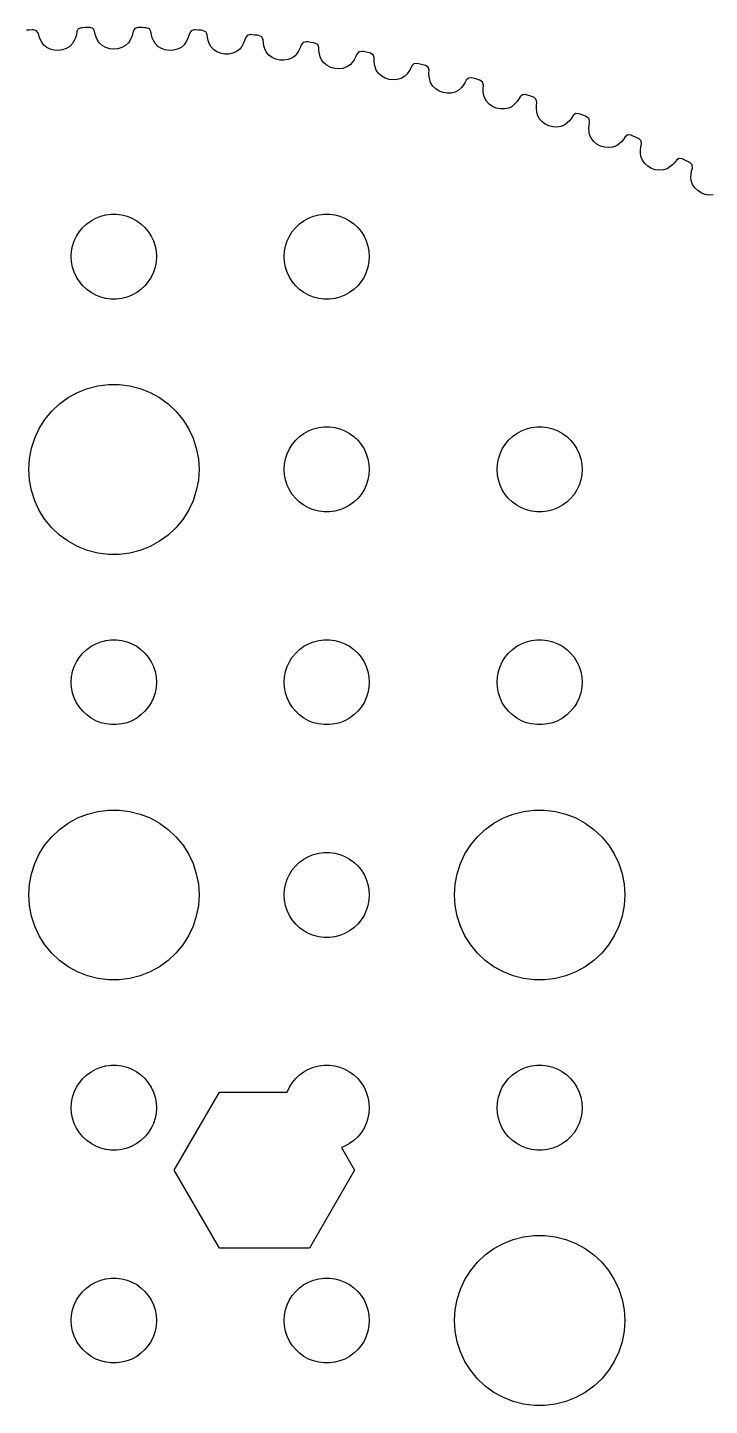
# Model space of a CAD drawing. Header units: metres. Extents: x -45.6 to 45.6, y 64.4 to 155.6.
# Drawn here: x -3.04 to 20.98, y 107.01 to 155.57 of the extents above; entities that cross this region are included whole.
import ezdxf

# ---------------------------------------------------------------- set-up
doc = ezdxf.new("R2010")
doc.units = ezdxf.units.M

msp = doc.modelspace()

# ---------------------------------------------------------------- linework, layer by layer
for p, q in [((-2.98123, 155.485), (-3.08046, 155.478)), ((-2.882, 155.491), (-2.98123, 155.485)), ((-2.83424, 155.494), (-2.882, 155.491)), ((-2.72021, 155.462), (-2.83424, 155.494)), ((-2.65999, 155.371), (-2.72021, 155.462)), ((-1.3045, 155.431), (-1.32211, 155.322)), ((-1.25227, 155.526), (-1.3045, 155.431)), ((-1.14163, 155.568), (-1.25227, 155.526)), ((-1.0938, 155.569), (-1.14163, 155.568)), ((-0.99437, 155.572), (-1.0938, 155.569)), ((-0.89494, 155.574), (-0.99437, 155.572)), ((-0.84711, 155.575), (-0.89494, 155.574)), ((-0.73459, 155.538), (-0.84711, 155.575)), ((-0.67837, 155.444), (-0.73459, 155.538)), ((-0.65599, 155.336), (-0.67837, 155.444)), ((0.67837, 155.444), (0.65605, 155.336)), ((0.73474, 155.538), (0.67837, 155.444)), ((0.84711, 155.575), (0.73474, 155.538)), ((0.89494, 155.574), (0.84711, 155.575)), ((0.99437, 155.572), (0.89494, 155.574)), ((1.0938, 155.569), (0.99437, 155.572)), ((1.14163, 155.568), (1.0938, 155.569)), ((1.25241, 155.526), (1.14163, 155.568)), ((1.3045, 155.431), (1.25241, 155.526)), ((1.32216, 155.322), (1.3045, 155.431)), ((2.72035, 155.462), (2.65999, 155.371)), ((2.83424, 155.494), (2.72035, 155.462)), ((2.882, 155.491), (2.83424, 155.494)), ((2.98123, 155.485), (2.882, 155.491)), ((3.08046, 155.478), (2.98123, 155.485)), ((3.1282, 155.475), (3.08046, 155.478)), ((3.23705, 155.428), (3.1282, 155.475)), ((3.28491, 155.33), (3.23705, 155.428)), ((-2.63292, 155.265), (-2.65999, 155.371)), ((-2.59277, 155.162), (-2.63292, 155.265)), ((-2.54022, 155.063), (-2.59277, 155.162)), ((-2.47591, 154.97), (-2.54022, 155.063)), ((-2.36594, 154.877), (-2.47591, 154.97)), ((-1.45288, 155.014), (-1.55437, 154.913)), ((-1.39676, 155.113), (-1.45288, 155.014)), ((-1.35301, 155.216), (-1.39676, 155.113)), ((-1.32211, 155.322), (-1.35301, 155.216)), ((-0.62039, 155.232), (-0.65599, 155.336)), ((-0.57219, 155.131), (-0.62039, 155.232)), ((-0.51199, 155.035), (-0.57219, 155.131)), ((-0.40616, 154.938), (-0.51199, 155.035)), ((-0.28165, 154.867), (-0.40616, 154.938)), ((0.40616, 154.938), (0.28165, 154.867)), ((0.51199, 155.035), (0.40616, 154.938)), ((0.57236, 155.131), (0.51199, 155.035)), ((0.62054, 155.232), (0.57236, 155.131)), ((0.65605, 155.336), (0.62054, 155.232)), ((1.35316, 155.216), (1.32216, 155.322)), ((1.39693, 155.113), (1.35316, 155.216)), ((1.45288, 155.014), (1.39693, 155.113)), ((1.55437, 154.913), (1.45288, 155.014)), ((2.47591, 154.97), (2.36594, 154.877)), ((2.54041, 155.063), (2.47591, 154.97)), ((2.59293, 155.162), (2.54041, 155.063)), ((2.63297, 155.265), (2.59293, 155.162)), ((2.65999, 155.371), (2.63297, 155.265)), ((3.29781, 155.221), (3.28491, 155.33)), ((3.32416, 155.114), (3.29781, 155.221)), ((3.3634, 155.009), (3.32416, 155.114)), ((3.41499, 154.908), (3.3634, 155.009)), ((4.56038, 155.005), (4.5036, 154.909)), ((4.60487, 155.107), (4.56038, 155.005)), ((4.63652, 155.212), (4.60487, 155.107)), ((4.70079, 155.3), (4.63652, 155.212)), ((4.81598, 155.327), (4.70079, 155.3)), ((4.86357, 155.322), (4.81598, 155.327)), ((4.96243, 155.312), (4.86357, 155.322)), ((5.06128, 155.301), (4.96243, 155.312)), ((5.10883, 155.295), (5.06128, 155.301)), ((5.21552, 155.244), (5.10883, 155.295)), ((5.25906, 155.144), (5.21552, 155.244)), ((5.26718, 155.034), (5.25906, 155.144)), ((5.28882, 154.926), (5.26718, 155.034)), ((6.60425, 154.967), (6.56801, 154.863)), ((6.67229, 155.052), (6.60425, 154.967)), ((6.78856, 155.074), (6.67229, 155.052)), ((6.83588, 155.067), (6.78856, 155.074)), ((6.93417, 155.052), (6.83588, 155.067)), ((7.03244, 155.037), (6.93417, 155.052)), ((7.07971, 155.029), (7.03244, 155.037)), ((7.18407, 154.973), (7.07971, 155.029)), ((7.22322, 154.872), (7.18407, 154.973)), ((-2.23846, 154.812), (-2.36594, 154.877)), ((-2.09938, 154.776), (-2.23846, 154.812)), ((-1.95459, 154.768), (-2.09938, 154.776)), ((-1.81107, 154.788), (-1.95459, 154.768)), ((-1.6757, 154.837), (-1.81107, 154.788)), ((-1.55437, 154.913), (-1.6757, 154.837)), ((-0.14429, 154.825), (-0.28165, 154.867)), ((0, 154.81), (-0.14429, 154.825)), ((0.14429, 154.825), (0, 154.81)), ((0.28165, 154.867), (0.14429, 154.825)), ((1.6757, 154.837), (1.55437, 154.913)), ((1.81107, 154.788), (1.6757, 154.837)), ((1.95459, 154.768), (1.81107, 154.788)), ((2.09938, 154.776), (1.95459, 154.768)), ((2.23846, 154.812), (2.09938, 154.776)), ((2.36594, 154.877), (2.23846, 154.812)), ((3.51196, 154.802), (3.41499, 154.908)), ((3.62987, 154.721), (3.51196, 154.802)), ((3.76299, 154.667), (3.62987, 154.721)), ((3.90547, 154.64), (3.76299, 154.667)), ((4.05048, 154.642), (3.90547, 154.64)), ((4.19102, 154.672), (4.05048, 154.642)), ((4.32121, 154.731), (4.19102, 154.672)), ((4.4351, 154.819), (4.32121, 154.731)), ((4.5036, 154.909), (4.4351, 154.819)), ((5.32347, 154.82), (5.28882, 154.926)), ((5.37062, 154.717), (5.32347, 154.82)), ((5.46286, 154.606), (5.37062, 154.717)), ((5.57713, 154.52), (5.46286, 154.606)), ((5.70773, 154.46), (5.57713, 154.52)), ((5.84891, 154.427), (5.70773, 154.46)), ((6.26825, 154.5), (6.13562, 154.447)), ((6.38586, 154.583), (6.26825, 154.5)), ((6.45824, 154.67), (6.38586, 154.583)), ((6.51915, 154.764), (6.45824, 154.67)), ((6.56801, 154.863), (6.51915, 154.764)), ((7.22653, 154.761), (7.22322, 154.872)), ((7.24342, 154.652), (7.22653, 154.761)), ((7.27341, 154.545), (7.24342, 154.652)), ((7.31601, 154.44), (7.27341, 154.545)), ((8.51865, 154.534), (8.46552, 154.437)), ((8.55939, 154.636), (8.51865, 154.534)), ((8.63109, 154.718), (8.55939, 154.636)), ((8.7482, 154.735), (8.63109, 154.718)), ((8.79517, 154.726), (8.7482, 154.735)), ((8.89272, 154.707), (8.79517, 154.726)), ((8.99023, 154.687), (8.89272, 154.707)), ((9.03714, 154.678), (8.99023, 154.687)), ((9.13893, 154.617), (9.03714, 154.678)), ((9.17361, 154.514), (9.13893, 154.617)), ((9.17212, 154.404), (9.17361, 154.514)), ((5.99385, 154.422), (5.84891, 154.427)), ((6.13562, 154.447), (5.99385, 154.422)), ((7.40337, 154.326), (7.31601, 154.44)), ((7.51378, 154.235), (7.40337, 154.326)), ((7.64162, 154.169), (7.51378, 154.235)), ((7.78122, 154.13), (7.64162, 154.169)), ((7.92583, 154.119), (7.78122, 154.13)), ((8.06853, 154.137), (7.92583, 154.119)), ((8.20337, 154.185), (8.06853, 154.137)), ((8.32446, 154.262), (8.20337, 154.185)), ((8.40057, 154.346), (8.32446, 154.262)), ((8.46552, 154.437), (8.40057, 154.346)), ((9.18423, 154.294), (9.17212, 154.404)), ((9.2095, 154.185), (9.18423, 154.294)), ((9.24748, 154.078), (9.2095, 154.185)), ((9.32977, 153.961), (9.24748, 154.078)), ((10.3958, 154.025), (10.3269, 153.937)), ((10.4531, 154.12), (10.3958, 154.025)), ((10.4982, 154.22), (10.4531, 154.12)), ((10.5734, 154.299), (10.4982, 154.22)), ((10.6912, 154.311), (10.5734, 154.299)), ((10.7377, 154.3), (10.6912, 154.311)), ((10.8343, 154.276), (10.7377, 154.3)), ((10.9309, 154.253), (10.8343, 154.276)), ((10.9774, 154.241), (10.9309, 154.253)), ((11.0764, 154.176), (10.9774, 154.241)), ((11.1066, 154.071), (11.0764, 154.176)), ((11.1003, 153.961), (11.1066, 154.071)), ((9.43611, 153.865), (9.32977, 153.961)), ((9.56096, 153.793), (9.43611, 153.865)), ((9.69872, 153.748), (9.56096, 153.793)), ((9.84271, 153.731), (9.69872, 153.748)), ((9.98607, 153.743), (9.84271, 153.731)), ((10.1229, 153.785), (9.98607, 153.743)), ((10.2472, 153.857), (10.1229, 153.785)), ((10.3269, 153.937), (10.2472, 153.857)), ((11.1076, 153.851), (11.1003, 153.961)), ((11.1281, 153.741), (11.1076, 153.851)), ((11.1613, 153.633), (11.1281, 153.741)), ((11.2384, 153.512), (11.1613, 153.633)), ((11.3405, 153.412), (11.2384, 153.512)), ((12.3062, 153.53), (12.2336, 153.445)), ((12.3676, 153.622), (12.3062, 153.53)), ((12.4171, 153.72), (12.3676, 153.622)), ((12.4957, 153.796), (12.4171, 153.72)), ((12.6138, 153.803), (12.4957, 153.796)), ((12.6598, 153.789), (12.6138, 153.803)), ((12.7553, 153.762), (12.6598, 153.789)), ((12.8508, 153.734), (12.7553, 153.762)), ((12.8967, 153.72), (12.8508, 153.734)), ((12.9928, 153.651), (12.8967, 153.72)), ((13.0183, 153.545), (12.9928, 153.651)), ((13.0072, 153.435), (13.0183, 153.545)), ((11.4621, 153.335), (11.3405, 153.412)), ((11.5977, 153.283), (11.4621, 153.335)), ((11.7409, 153.26), (11.5977, 153.283)), ((11.8846, 153.266), (11.7409, 153.26)), ((12.0231, 153.301), (11.8846, 153.266)), ((12.1505, 153.368), (12.0231, 153.301)), ((12.2336, 153.445), (12.1505, 153.368)), ((13.0097, 153.325), (13.0072, 153.435)), ((13.0254, 153.214), (13.0097, 153.325)), ((13.054, 153.105), (13.0254, 153.214)), ((13.1257, 152.98), (13.054, 153.105)), ((14.2586, 153.041), (14.1933, 152.952)), ((14.3123, 153.137), (14.2586, 153.041)), ((14.3941, 153.209), (14.3123, 153.137)), ((14.5125, 153.211), (14.3941, 153.209)), ((14.5578, 153.195), (14.5125, 153.211)), ((14.6521, 153.164), (14.5578, 153.195)), ((14.7462, 153.131), (14.6521, 153.164)), ((14.7914, 153.116), (14.7462, 153.131)), ((14.8844, 153.043), (14.7914, 153.116)), ((14.9053, 152.936), (14.8844, 153.043)), ((13.2233, 152.876), (13.1257, 152.98)), ((13.3414, 152.793), (13.2233, 152.876)), ((13.4747, 152.736), (13.3414, 152.793)), ((13.6167, 152.707), (13.4747, 152.736)), ((13.7605, 152.706), (13.6167, 152.707)), ((13.9004, 152.736), (13.7605, 152.706)), ((14.0306, 152.797), (13.9004, 152.736)), ((14.117, 152.87), (14.0306, 152.797)), ((14.1933, 152.952), (14.117, 152.87)), ((14.8872, 152.716), (14.8895, 152.827)), ((14.898, 152.605), (14.8872, 152.716)), ((14.8895, 152.827), (14.9053, 152.936)), ((14.9218, 152.494), (14.898, 152.605)), ((16.2652, 152.54), (16.1803, 152.472)), ((16.3835, 152.536), (16.2652, 152.54)), ((16.4281, 152.519), (16.3835, 152.536)), ((16.5209, 152.483), (16.4281, 152.519)), ((14.988, 152.367), (14.9218, 152.494)), ((15.0809, 152.258), (14.988, 152.367)), ((15.1954, 152.171), (15.0809, 152.258)), ((15.326, 152.108), (15.1954, 152.171)), ((15.4665, 152.072), (15.326, 152.108)), ((15.6102, 152.065), (15.4665, 152.072)), ((15.7513, 152.089), (15.6102, 152.065)), ((15.884, 152.144), (15.7513, 152.089)), ((15.9736, 152.214), (15.884, 152.144)), ((16.0533, 152.292), (15.9736, 152.214)), ((16.1224, 152.378), (16.0533, 152.292)), ((16.1803, 152.472), (16.1224, 152.378)), ((16.6135, 152.447), (16.5209, 152.483)), ((16.6581, 152.43), (16.6135, 152.447)), ((16.7478, 152.352), (16.6581, 152.43)), ((16.7362, 152.026), (16.7434, 152.136)), ((16.7422, 151.915), (16.7362, 152.026)), ((16.7434, 152.136), (16.764, 152.245)), ((16.764, 152.245), (16.7478, 152.352)), ((16.7611, 151.803), (16.7422, 151.915)), ((16.8217, 151.673), (16.7611, 151.803)), ((16.9098, 151.56), (16.8217, 151.673)), ((17.0204, 151.468), (16.9098, 151.56)), ((17.8827, 151.551), (17.7997, 151.477)), ((17.9556, 151.634), (17.8827, 151.551)), ((18.0175, 151.725), (17.9556, 151.634)), ((18.1053, 151.79), (18.0175, 151.725)), ((18.2233, 151.781), (18.1053, 151.79)), ((18.2672, 151.762), (18.2233, 151.781)), ((18.3582, 151.722), (18.2672, 151.762)), ((18.4492, 151.682), (18.3582, 151.722)), ((18.493, 151.663), (18.4492, 151.682)), ((18.5792, 151.581), (18.493, 151.663)), ((18.5907, 151.473), (18.5792, 151.581)), ((17.1481, 151.399), (17.0204, 151.468)), ((17.287, 151.357), (17.1481, 151.399)), ((17.4303, 151.344), (17.287, 151.357)), ((17.5722, 151.362), (17.4303, 151.344)), ((17.7072, 151.411), (17.5722, 151.362)), ((17.7997, 151.477), (17.7072, 151.411)), ((18.5535, 151.256), (18.5654, 151.366)), ((18.5546, 151.144), (18.5535, 151.256)), ((18.5686, 151.032), (18.5546, 151.144)), ((18.5654, 151.366), (18.5907, 151.473)), ((18.6234, 150.899), (18.5686, 151.032)), ((18.7065, 150.783), (18.6234, 150.899)), ((18.813, 150.686), (18.7065, 150.783)), ((18.9376, 150.612), (18.813, 150.686)), ((19.0745, 150.564), (18.9376, 150.612)), ((19.2171, 150.545), (19.0745, 150.564)), ((19.4966, 150.599), (19.3597, 150.556)), ((19.5919, 150.661), (19.4966, 150.599)), ((19.6781, 150.732), (19.5919, 150.661)), ((19.7545, 150.811), (19.6781, 150.732)), ((19.8204, 150.9), (19.7545, 150.811)), ((19.9109, 150.961), (19.8204, 150.9)), ((20.0284, 150.947), (19.9109, 150.961)), ((20.0714, 150.926), (20.0284, 150.947)), ((20.1607, 150.882), (20.0714, 150.926)), ((20.2498, 150.838), (20.1607, 150.882)), ((20.2927, 150.816), (20.2498, 150.838)), ((20.3753, 150.731), (20.2927, 150.816)), ((20.3521, 150.517), (20.3821, 150.623)), ((20.3821, 150.623), (20.3753, 150.731)), ((19.3597, 150.556), (19.2171, 150.545)), ((20.3316, 150.296), (20.3354, 150.407)), ((20.3407, 150.183), (20.3316, 150.296)), ((20.3354, 150.407), (20.3521, 150.517)), ((20.3897, 150.048), (20.3407, 150.183)), ((20.4677, 149.928), (20.3897, 150.048)), ((20.5698, 149.827), (20.4677, 149.928)), ((20.6911, 149.747), (20.5698, 149.827)), ((20.8257, 149.693), (20.6911, 149.747)), ((20.9673, 149.668), (20.8257, 149.693)), ((21.1103, 149.673), (20.9673, 149.668)), ((-1.09344, 148.527), (-0.95613, 148.656)), ((-0.95613, 148.656), (-0.80373, 148.766)), ((-0.80373, 148.766), (-0.63866, 148.857)), ((-0.63866, 148.857), (-0.46352, 148.927)), ((-0.46352, 148.927), (-0.28107, 148.973)), ((-0.28107, 148.973), (-0.09418, 148.997)), ((-0.09418, 148.997), (0.09418, 148.997)), ((0.09418, 148.997), (0.28107, 148.973)), ((0.28107, 148.973), (0.46352, 148.927)), ((0.46352, 148.927), (0.63866, 148.857)), ((0.63866, 148.857), (0.80373, 148.766)), ((0.80373, 148.766), (0.95613, 148.656)), ((0.95613, 148.656), (1.09344, 148.527)), ((6.40654, 148.527), (6.54385, 148.656)), ((6.54385, 148.656), (6.69626, 148.766)), ((6.69626, 148.766), (6.86133, 148.857)), ((6.86133, 148.857), (7.03647, 148.927)), ((7.03647, 148.927), (7.21892, 148.973)), ((7.21892, 148.973), (7.40581, 148.997)), ((7.40581, 148.997), (7.59418, 148.997)), ((7.59418, 148.997), (7.78107, 148.973)), ((7.78107, 148.973), (7.96352, 148.927)), ((7.96352, 148.927), (8.13866, 148.857)), ((8.13866, 148.857), (8.30373, 148.766)), ((8.30373, 148.766), (8.45613, 148.656)), ((8.45613, 148.656), (8.59344, 148.527)), ((-1.39465, 148.052), (-1.31445, 148.223)), ((-1.31445, 148.223), (-1.21352, 148.382)), ((-1.21352, 148.382), (-1.09344, 148.527)), ((1.09344, 148.527), (1.21352, 148.382)), ((1.21352, 148.382), (1.31445, 148.223)), ((1.31445, 148.223), (1.39465, 148.052)), ((6.10533, 148.052), (6.18553, 148.223)), ((6.18553, 148.223), (6.28647, 148.382)), ((6.28647, 148.382), (6.40654, 148.527)), ((8.59344, 148.527), (8.71352, 148.382)), ((8.71352, 148.382), (8.81445, 148.223)), ((8.81445, 148.223), (8.89465, 148.052)), ((-1.5, 147.5), (-1.48816, 147.688)), ((-1.48816, 147.688), (-1.45287, 147.873)), ((-1.45287, 147.873), (-1.39465, 148.052)), ((1.39465, 148.052), (1.45287, 147.873)), ((1.45287, 147.873), (1.48816, 147.688)), ((1.48816, 147.688), (1.5, 147.5)), ((6, 147.5), (6.01183, 147.688)), ((6.01183, 147.688), (6.04712, 147.873)), ((6.04712, 147.873), (6.10533, 148.052)), ((8.89465, 148.052), (8.95287, 147.873)), ((8.95287, 147.873), (8.98816, 147.688)), ((8.98816, 147.688), (9, 147.5)), ((-1.48816, 147.312), (-1.5, 147.5)), ((-1.45287, 147.127), (-1.48816, 147.312)), ((1.48816, 147.312), (1.45287, 147.127)), ((1.5, 147.5), (1.48816, 147.312)), ((6.01183, 147.312), (6, 147.5)), ((6.04712, 147.127), (6.01183, 147.312)), ((8.98816, 147.312), (8.95287, 147.127)), ((9, 147.5), (8.98816, 147.312)), ((-1.39465, 146.948), (-1.45287, 147.127)), ((-1.31445, 146.777), (-1.39465, 146.948)), ((-1.21352, 146.618), (-1.31445, 146.777)), ((1.31445, 146.777), (1.21352, 146.618)), ((1.39465, 146.948), (1.31445, 146.777)), ((1.45287, 147.127), (1.39465, 146.948)), ((6.10533, 146.948), (6.04712, 147.127)), ((6.18553, 146.777), (6.10533, 146.948)), ((6.28647, 146.618), (6.18553, 146.777)), ((8.81445, 146.777), (8.71352, 146.618)), ((8.89465, 146.948), (8.81445, 146.777)), ((8.95287, 147.127), (8.89465, 146.948)), ((-1.09344, 146.473), (-1.21352, 146.618)), ((-0.95613, 146.344), (-1.09344, 146.473)), ((-0.80373, 146.234), (-0.95613, 146.344)), ((-0.63866, 146.143), (-0.80373, 146.234)), ((0.80373, 146.234), (0.63866, 146.143)), ((0.95613, 146.344), (0.80373, 146.234)), ((1.09344, 146.473), (0.95613, 146.344)), ((1.21352, 146.618), (1.09344, 146.473)), ((6.40654, 146.473), (6.28647, 146.618)), ((6.54385, 146.344), (6.40654, 146.473)), ((6.69626, 146.234), (6.54385, 146.344)), ((6.86133, 146.143), (6.69626, 146.234)), ((8.30373, 146.234), (8.13866, 146.143)), ((8.45613, 146.344), (8.30373, 146.234)), ((8.59344, 146.473), (8.45613, 146.344)), ((8.71352, 146.618), (8.59344, 146.473)), ((-0.46352, 146.073), (-0.63866, 146.143)), ((-0.28107, 146.027), (-0.46352, 146.073)), ((-0.09418, 146.003), (-0.28107, 146.027)), ((0.09418, 146.003), (-0.09418, 146.003)), ((0.28107, 146.027), (0.09418, 146.003)), ((0.46352, 146.073), (0.28107, 146.027)), ((0.63866, 146.143), (0.46352, 146.073)), ((7.03647, 146.073), (6.86133, 146.143)), ((7.21892, 146.027), (7.03647, 146.073)), ((7.40581, 146.003), (7.21892, 146.027)), ((7.59418, 146.003), (7.40581, 146.003)), ((7.78107, 146.027), (7.59418, 146.003)), ((7.96352, 146.073), (7.78107, 146.027)), ((8.13866, 146.143), (7.96352, 146.073)), ((-1.27733, 142.714), (-0.92705, 142.853)), ((-0.92705, 142.853), (-0.56213, 142.947)), ((-0.56213, 142.947), (-0.18837, 142.994)), ((-0.18837, 142.994), (0.18837, 142.994)), ((0.18837, 142.994), (0.56213, 142.947)), ((0.56213, 142.947), (0.92705, 142.853)), ((0.92705, 142.853), (1.27733, 142.714)), ((-2.1869, 142.054), (-1.91226, 142.312)), ((-1.91226, 142.312), (-1.60747, 142.533)), ((-1.60747, 142.533), (-1.27733, 142.714)), ((1.27733, 142.714), (1.60747, 142.533)), ((1.60747, 142.533), (1.91226, 142.312)), ((1.91226, 142.312), (2.1869, 142.054)), ((-2.42705, 141.763), (-2.1869, 142.054)), ((2.1869, 142.054), (2.42705, 141.763)), ((-2.78932, 141.104), (-2.62891, 141.445)), ((-2.62891, 141.445), (-2.42705, 141.763)), ((2.42705, 141.763), (2.62891, 141.445)), ((2.62891, 141.445), (2.78932, 141.104)), ((6.69626, 141.266), (6.86133, 141.357)), ((6.86133, 141.357), (7.03647, 141.427)), ((7.03647, 141.427), (7.21892, 141.473)), ((7.21892, 141.473), (7.40581, 141.497)), ((7.40581, 141.497), (7.59418, 141.497)), ((7.59418, 141.497), (7.78107, 141.473)), ((7.78107, 141.473), (7.96352, 141.427)), ((7.96352, 141.427), (8.13866, 141.357)), ((8.13866, 141.357), (8.30373, 141.266)), ((14.1963, 141.266), (14.3613, 141.357)), ((14.3613, 141.357), (14.5365, 141.427)), ((14.5365, 141.427), (14.7189, 141.473)), ((14.7189, 141.473), (14.9058, 141.497)), ((14.9058, 141.497), (15.0942, 141.497)), ((15.0942, 141.497), (15.2811, 141.473)), ((15.2811, 141.473), (15.4635, 141.427)), ((15.4635, 141.427), (15.6387, 141.357)), ((15.6387, 141.357), (15.8037, 141.266)), ((-2.90575, 140.746), (-2.78932, 141.104)), ((2.78932, 141.104), (2.90575, 140.746)), ((6.18553, 140.723), (6.28647, 140.882)), ((6.28647, 140.882), (6.40654, 141.027)), ((6.40654, 141.027), (6.54385, 141.156)), ((6.54385, 141.156), (6.69626, 141.266)), ((8.30373, 141.266), (8.45613, 141.156)), ((8.45613, 141.156), (8.59344, 141.027)), ((8.59344, 141.027), (8.71352, 140.882)), ((8.71352, 140.882), (8.81445, 140.723)), ((13.6855, 140.723), (13.7865, 140.882)), ((13.7865, 140.882), (13.9065, 141.027)), ((13.9065, 141.027), (14.0439, 141.156)), ((14.0439, 141.156), (14.1963, 141.266)), ((15.8037, 141.266), (15.9561, 141.156)), ((15.9561, 141.156), (16.0934, 141.027)), ((16.0934, 141.027), (16.2135, 140.882)), ((16.2135, 140.882), (16.3145, 140.723)), ((-3, 140), (-2.97633, 140.376)), ((-2.97633, 140.376), (-2.90575, 140.746)), ((2.90575, 140.746), (2.97633, 140.376)), ((2.97633, 140.376), (3, 140)), ((6.01183, 140.188), (6.04712, 140.373)), ((6.04712, 140.373), (6.10533, 140.552)), ((6.10533, 140.552), (6.18553, 140.723)), ((8.81445, 140.723), (8.89465, 140.552)), ((8.89465, 140.552), (8.95287, 140.373)), ((8.95287, 140.373), (8.98816, 140.188)), ((13.5118, 140.188), (13.5471, 140.373)), ((13.5471, 140.373), (13.6053, 140.552)), ((13.6053, 140.552), (13.6855, 140.723)), ((16.3145, 140.723), (16.3947, 140.552)), ((16.3947, 140.552), (16.4529, 140.373)), ((16.4529, 140.373), (16.4882, 140.188)), ((-2.97633, 139.624), (-3, 140)), ((3, 140), (2.97633, 139.624)), ((6, 140), (6.01183, 140.188)), ((6.01183, 139.812), (6, 140)), ((8.98816, 140.188), (9, 140)), ((9, 140), (8.98816, 139.812)), ((13.5, 140), (13.5118, 140.188)), ((13.5118, 139.812), (13.5, 140)), ((16.4882, 140.188), (16.5, 140)), ((16.5, 140), (16.4882, 139.812)), ((-2.90575, 139.254), (-2.97633, 139.624)), ((2.97633, 139.624), (2.90575, 139.254)), ((6.04712, 139.627), (6.01183, 139.812)), ((6.10533, 139.448), (6.04712, 139.627)), ((6.18553, 139.277), (6.10533, 139.448)), ((8.89465, 139.448), (8.81445, 139.277)), ((8.95287, 139.627), (8.89465, 139.448)), ((8.98816, 139.812), (8.95287, 139.627)), ((13.5471, 139.627), (13.5118, 139.812)), ((13.6053, 139.448), (13.5471, 139.627)), ((13.6855, 139.277), (13.6053, 139.448)), ((16.3947, 139.448), (16.3145, 139.277)), ((16.4529, 139.627), (16.3947, 139.448)), ((16.4882, 139.812), (16.4529, 139.627)), ((-2.78932, 138.896), (-2.90575, 139.254)), ((2.90575, 139.254), (2.78932, 138.896)), ((6.28647, 139.118), (6.18553, 139.277)), ((6.40654, 138.973), (6.28647, 139.118)), ((6.54385, 138.844), (6.40654, 138.973)), ((8.59344, 138.973), (8.45613, 138.844)), ((8.71352, 139.118), (8.59344, 138.973)), ((8.81445, 139.277), (8.71352, 139.118)), ((13.7865, 139.118), (13.6855, 139.277)), ((13.9065, 138.973), (13.7865, 139.118)), ((14.0439, 138.844), (13.9065, 138.973)), ((16.0934, 138.973), (15.9561, 138.844)), ((16.2135, 139.118), (16.0934, 138.973)), ((16.3145, 139.277), (16.2135, 139.118)), ((-2.62891, 138.555), (-2.78932, 138.896)), ((-2.42705, 138.237), (-2.62891, 138.555)), ((2.62891, 138.555), (2.42705, 138.237)), ((2.78932, 138.896), (2.62891, 138.555)), ((6.69626, 138.734), (6.54385, 138.844)), ((6.86133, 138.643), (6.69626, 138.734)), ((7.03647, 138.573), (6.86133, 138.643)), ((7.21892, 138.527), (7.03647, 138.573)), ((7.40581, 138.503), (7.21892, 138.527)), ((7.59418, 138.503), (7.40581, 138.503)), ((7.78107, 138.527), (7.59418, 138.503)), ((7.96352, 138.573), (7.78107, 138.527)), ((8.13866, 138.643), (7.96352, 138.573)), ((8.30373, 138.734), (8.13866, 138.643)), ((8.45613, 138.844), (8.30373, 138.734)), ((14.1963, 138.734), (14.0439, 138.844)), ((14.3613, 138.643), (14.1963, 138.734)), ((14.5365, 138.573), (14.3613, 138.643)), ((14.7189, 138.527), (14.5365, 138.573)), ((14.9058, 138.503), (14.7189, 138.527)), ((15.0942, 138.503), (14.9058, 138.503)), ((15.2811, 138.527), (15.0942, 138.503)), ((15.4635, 138.573), (15.2811, 138.527)), ((15.6387, 138.643), (15.4635, 138.573)), ((15.8037, 138.734), (15.6387, 138.643)), ((15.9561, 138.844), (15.8037, 138.734)), ((-2.1869, 137.946), (-2.42705, 138.237)), ((-1.91226, 137.688), (-2.1869, 137.946)), ((2.1869, 137.946), (1.91226, 137.688)), ((2.42705, 138.237), (2.1869, 137.946)), ((-1.60747, 137.467), (-1.91226, 137.688)), ((-1.27733, 137.286), (-1.60747, 137.467)), ((1.60747, 137.467), (1.27733, 137.286)), ((1.91226, 137.688), (1.60747, 137.467)), ((-0.92705, 137.147), (-1.27733, 137.286)), ((-0.56213, 137.053), (-0.92705, 137.147)), ((-0.18837, 137.006), (-0.56213, 137.053)), ((0.18837, 137.006), (-0.18837, 137.006)), ((0.56213, 137.053), (0.18837, 137.006)), ((0.92705, 137.147), (0.56213, 137.053)), ((1.27733, 137.286), (0.92705, 137.147)), ((-1.09344, 133.527), (-0.95613, 133.656)), ((-0.95613, 133.656), (-0.80373, 133.766)), ((-0.80373, 133.766), (-0.63866, 133.857)), ((-0.63866, 133.857), (-0.46352, 133.927)), ((-0.46352, 133.927), (-0.28107, 133.973)), ((-0.28107, 133.973), (-0.09418, 133.997)), ((-0.09418, 133.997), (0.09418, 133.997)), ((0.09418, 133.997), (0.28107, 133.973)), ((0.28107, 133.973), (0.46352, 133.927)), ((0.46352, 133.927), (0.63866, 133.857)), ((0.63866, 133.857), (0.80373, 133.766)), ((0.80373, 133.766), (0.95613, 133.656)), ((0.95613, 133.656), (1.09344, 133.527)), ((6.40654, 133.527), (6.54385, 133.656)), ((6.54385, 133.656), (6.69626, 133.766)), ((6.69626, 133.766), (6.86133, 133.857)), ((6.86133, 133.857), (7.03647, 133.927)), ((7.03647, 133.927), (7.21892, 133.973)), ((7.21892, 133.973), (7.40581, 133.997)), ((7.40581, 133.997), (7.59418, 133.997)), ((7.59418, 133.997), (7.78107, 133.973)), ((7.78107, 133.973), (7.96352, 133.927)), ((7.96352, 133.927), (8.13866, 133.857)), ((8.13866, 133.857), (8.30373, 133.766)), ((8.30373, 133.766), (8.45613, 133.656)), ((8.45613, 133.656), (8.59344, 133.527)), ((13.9065, 133.527), (14.0439, 133.656)), ((14.0439, 133.656), (14.1963, 133.766)), ((14.1963, 133.766), (14.3613, 133.857)), ((14.3613, 133.857), (14.5365, 133.927)), ((14.5365, 133.927), (14.7189, 133.973)), ((14.7189, 133.973), (14.9058, 133.997)), ((14.9058, 133.997), (15.0942, 133.997)), ((15.0942, 133.997), (15.2811, 133.973)), ((15.2811, 133.973), (15.4635, 133.927)), ((15.4635, 133.927), (15.6387, 133.857)), ((15.6387, 133.857), (15.8037, 133.766)), ((15.8037, 133.766), (15.9561, 133.656)), ((15.9561, 133.656), (16.0934, 133.527)), ((-1.39465, 133.052), (-1.31445, 133.223)), ((-1.31445, 133.223), (-1.21352, 133.382)), ((-1.21352, 133.382), (-1.09344, 133.527)), ((1.09344, 133.527), (1.21352, 133.382)), ((1.21352, 133.382), (1.31445, 133.223)), ((1.31445, 133.223), (1.39465, 133.052)), ((6.10533, 133.052), (6.18553, 133.223)), ((6.18553, 133.223), (6.28647, 133.382)), ((6.28647, 133.382), (6.40654, 133.527)), ((8.59344, 133.527), (8.71352, 133.382)), ((8.71352, 133.382), (8.81445, 133.223)), ((8.81445, 133.223), (8.89465, 133.052)), ((13.6053, 133.052), (13.6855, 133.223)), ((13.6855, 133.223), (13.7865, 133.382)), ((13.7865, 133.382), (13.9065, 133.527)), ((16.0934, 133.527), (16.2135, 133.382)), ((16.2135, 133.382), (16.3145, 133.223)), ((16.3145, 133.223), (16.3947, 133.052)), ((-1.5, 132.5), (-1.48816, 132.688)), ((-1.48816, 132.688), (-1.45287, 132.873)), ((-1.45287, 132.873), (-1.39465, 133.052)), ((1.39465, 133.052), (1.45287, 132.873)), ((1.45287, 132.873), (1.48816, 132.688)), ((1.48816, 132.688), (1.5, 132.5)), ((6, 132.5), (6.01183, 132.688)), ((6.01183, 132.688), (6.04712, 132.873)), ((6.04712, 132.873), (6.10533, 133.052)), ((8.89465, 133.052), (8.95287, 132.873)), ((8.95287, 132.873), (8.98816, 132.688)), ((8.98816, 132.688), (9, 132.5)), ((13.5, 132.5), (13.5118, 132.688)), ((13.5118, 132.688), (13.5471, 132.873)), ((13.5471, 132.873), (13.6053, 133.052)), ((16.3947, 133.052), (16.4529, 132.873)), ((16.4529, 132.873), (16.4882, 132.688)), ((16.4882, 132.688), (16.5, 132.5)), ((-1.48816, 132.312), (-1.5, 132.5)), ((-1.45287, 132.127), (-1.48816, 132.312)), ((-1.39465, 131.948), (-1.45287, 132.127)), ((1.45287, 132.127), (1.39465, 131.948)), ((1.48816, 132.312), (1.45287, 132.127)), ((1.5, 132.5), (1.48816, 132.312)), ((6.01183, 132.312), (6, 132.5)), ((6.04712, 132.127), (6.01183, 132.312)), ((6.10533, 131.948), (6.04712, 132.127)), ((8.95287, 132.127), (8.89465, 131.948)), ((8.98816, 132.312), (8.95287, 132.127)), ((9, 132.5), (8.98816, 132.312)), ((13.5118, 132.312), (13.5, 132.5)), ((13.5471, 132.127), (13.5118, 132.312)), ((13.6053, 131.948), (13.5471, 132.127)), ((16.4529, 132.127), (16.3947, 131.948)), ((16.4882, 132.312), (16.4529, 132.127)), ((16.5, 132.5), (16.4882, 132.312)), ((-1.31445, 131.777), (-1.39465, 131.948)), ((-1.21352, 131.618), (-1.31445, 131.777)), ((1.31445, 131.777), (1.21352, 131.618)), ((1.39465, 131.948), (1.31445, 131.777)), ((6.18553, 131.777), (6.10533, 131.948)), ((6.28647, 131.618), (6.18553, 131.777)), ((8.81445, 131.777), (8.71352, 131.618)), ((8.89465, 131.948), (8.81445, 131.777)), ((13.6855, 131.777), (13.6053, 131.948)), ((13.7865, 131.618), (13.6855, 131.777)), ((16.3145, 131.777), (16.2135, 131.618)), ((16.3947, 131.948), (16.3145, 131.777)), ((-1.09344, 131.473), (-1.21352, 131.618)), ((-0.95613, 131.344), (-1.09344, 131.473)), ((-0.80373, 131.234), (-0.95613, 131.344)), ((-0.63866, 131.143), (-0.80373, 131.234)), ((-0.46352, 131.073), (-0.63866, 131.143)), ((0.63866, 131.143), (0.46352, 131.073)), ((0.80373, 131.234), (0.63866, 131.143)), ((0.95613, 131.344), (0.80373, 131.234)), ((1.09344, 131.473), (0.95613, 131.344)), ((1.21352, 131.618), (1.09344, 131.473)), ((6.40654, 131.473), (6.28647, 131.618)), ((6.54385, 131.344), (6.40654, 131.473)), ((6.69626, 131.234), (6.54385, 131.344)), ((6.86133, 131.143), (6.69626, 131.234)), ((7.03647, 131.073), (6.86133, 131.143)), ((8.13866, 131.143), (7.96352, 131.073)), ((8.30373, 131.234), (8.13866, 131.143)), ((8.45613, 131.344), (8.30373, 131.234)), ((8.59344, 131.473), (8.45613, 131.344)), ((8.71352, 131.618), (8.59344, 131.473)), ((13.9065, 131.473), (13.7865, 131.618)), ((14.0439, 131.344), (13.9065, 131.473)), ((14.1963, 131.234), (14.0439, 131.344)), ((14.3613, 131.143), (14.1963, 131.234)), ((14.5365, 131.073), (14.3613, 131.143)), ((15.6387, 131.143), (15.4635, 131.073)), ((15.8037, 131.234), (15.6387, 131.143)), ((15.9561, 131.344), (15.8037, 131.234)), ((16.0934, 131.473), (15.9561, 131.344)), ((16.2135, 131.618), (16.0934, 131.473)), ((-0.28107, 131.027), (-0.46352, 131.073)), ((-0.09418, 131.003), (-0.28107, 131.027)), ((0.09418, 131.003), (-0.09418, 131.003)), ((0.28107, 131.027), (0.09418, 131.003)), ((0.46352, 131.073), (0.28107, 131.027)), ((7.21892, 131.027), (7.03647, 131.073)), ((7.40581, 131.003), (7.21892, 131.027)), ((7.59418, 131.003), (7.40581, 131.003)), ((7.78107, 131.027), (7.59418, 131.003)), ((7.96352, 131.073), (7.78107, 131.027)), ((14.7189, 131.027), (14.5365, 131.073)), ((14.9058, 131.003), (14.7189, 131.027)), ((15.0942, 131.003), (14.9058, 131.003)), ((15.2811, 131.027), (15.0942, 131.003)), ((15.4635, 131.073), (15.2811, 131.027)), ((-1.27733, 127.714), (-0.92705, 127.853)), ((-0.92705, 127.853), (-0.56213, 127.947)), ((-0.56213, 127.947), (-0.18837, 127.994)), ((-0.18837, 127.994), (0.18837, 127.994)), ((0.18837, 127.994), (0.56213, 127.947)), ((0.56213, 127.947), (0.92705, 127.853)), ((0.92705, 127.853), (1.27733, 127.714)), ((13.7227, 127.714), (14.0729, 127.853)), ((14.0729, 127.853), (14.4379, 127.947)), ((14.4379, 127.947), (14.8116, 127.994)), ((14.8116, 127.994), (15.1884, 127.994)), ((15.1884, 127.994), (15.5621, 127.947)), ((15.5621, 127.947), (15.927, 127.853)), ((15.927, 127.853), (16.2773, 127.714)), ((-2.1869, 127.054), (-1.91226, 127.312)), ((-1.91226, 127.312), (-1.60747, 127.533)), ((-1.60747, 127.533), (-1.27733, 127.714)), ((1.27733, 127.714), (1.60747, 127.533)), ((1.60747, 127.533), (1.91226, 127.312)), ((1.91226, 127.312), (2.1869, 127.054)), ((12.8131, 127.054), (13.0877, 127.312)), ((13.0877, 127.312), (13.3925, 127.533)), ((13.3925, 127.533), (13.7227, 127.714)), ((16.2773, 127.714), (16.6075, 127.533)), ((16.6075, 127.533), (16.9123, 127.312)), ((16.9123, 127.312), (17.1869, 127.054)), ((-2.42705, 126.763), (-2.1869, 127.054)), ((2.1869, 127.054), (2.42705, 126.763)), ((12.5729, 126.763), (12.8131, 127.054)), ((17.1869, 127.054), (17.427, 126.763)), ((-2.78932, 126.104), (-2.62891, 126.445)), ((-2.62891, 126.445), (-2.42705, 126.763)), ((2.42705, 126.763), (2.62891, 126.445)), ((2.62891, 126.445), (2.78932, 126.104)), ((6.69626, 126.266), (6.86133, 126.357)), ((6.86133, 126.357), (7.03647, 126.427)), ((7.03647, 126.427), (7.21892, 126.473)), ((7.21892, 126.473), (7.40581, 126.497)), ((7.40581, 126.497), (7.59418, 126.497)), ((7.59418, 126.497), (7.78107, 126.473)), ((7.78107, 126.473), (7.96352, 126.427)), ((7.96352, 126.427), (8.13866, 126.357)), ((8.13866, 126.357), (8.30373, 126.266)), ((12.2107, 126.104), (12.3711, 126.445)), ((12.3711, 126.445), (12.5729, 126.763)), ((17.427, 126.763), (17.6289, 126.445)), ((17.6289, 126.445), (17.7893, 126.104)), ((-2.90575, 125.746), (-2.78932, 126.104)), ((2.78932, 126.104), (2.90575, 125.746)), ((6.18553, 125.723), (6.28647, 125.882)), ((6.28647, 125.882), (6.40654, 126.027)), ((6.40654, 126.027), (6.54385, 126.156)), ((6.54385, 126.156), (6.69626, 126.266)), ((8.30373, 126.266), (8.45613, 126.156)), ((8.45613, 126.156), (8.59344, 126.027)), ((8.59344, 126.027), (8.71352, 125.882)), ((8.71352, 125.882), (8.81445, 125.723)), ((12.0942, 125.746), (12.2107, 126.104)), ((17.7893, 126.104), (17.9057, 125.746)), ((-3, 125), (-2.97633, 125.376)), ((-2.97633, 125.376), (-2.90575, 125.746)), ((2.90575, 125.746), (2.97633, 125.376)), ((2.97633, 125.376), (3, 125)), ((6.01183, 125.188), (6.04712, 125.373)), ((6.04712, 125.373), (6.10533, 125.552)), ((6.10533, 125.552), (6.18553, 125.723)), ((8.81445, 125.723), (8.89465, 125.552)), ((8.89465, 125.552), (8.95287, 125.373)), ((8.95287, 125.373), (8.98816, 125.188)), ((12, 125), (12.0237, 125.376)), ((12.0237, 125.376), (12.0942, 125.746)), ((17.9057, 125.746), (17.9763, 125.376)), ((17.9763, 125.376), (18, 125)), ((-2.97633, 124.624), (-3, 125)), ((3, 125), (2.97633, 124.624)), ((6, 125), (6.01183, 125.188)), ((6.01183, 124.812), (6, 125)), ((8.98816, 125.188), (9, 125)), ((9, 125), (8.98816, 124.812)), ((12.0237, 124.624), (12, 125)), ((18, 125), (17.9763, 124.624)), ((-2.90575, 124.254), (-2.97633, 124.624)), ((2.97633, 124.624), (2.90575, 124.254)), ((6.04712, 124.627), (6.01183, 124.812)), ((6.10533, 124.448), (6.04712, 124.627)), ((6.18553, 124.277), (6.10533, 124.448)), ((8.89465, 124.448), (8.81445, 124.277)), ((8.95287, 124.627), (8.89465, 124.448)), ((8.98816, 124.812), (8.95287, 124.627)), ((12.0942, 124.254), (12.0237, 124.624)), ((17.9763, 124.624), (17.9057, 124.254)), ((-2.78932, 123.896), (-2.90575, 124.254)), ((-2.62891, 123.555), (-2.78932, 123.896)), ((2.78932, 123.896), (2.62891, 123.555)), ((2.90575, 124.254), (2.78932, 123.896)), ((6.28647, 124.118), (6.18553, 124.277)), ((6.40654, 123.973), (6.28647, 124.118)), ((6.54385, 123.844), (6.40654, 123.973)), ((8.59344, 123.973), (8.45613, 123.844)), ((8.71352, 124.118), (8.59344, 123.973)), ((8.81445, 124.277), (8.71352, 124.118)), ((12.2107, 123.896), (12.0942, 124.254)), ((12.3711, 123.555), (12.2107, 123.896)), ((17.7893, 123.896), (17.6289, 123.555)), ((17.9057, 124.254), (17.7893, 123.896)), ((-2.42705, 123.237), (-2.62891, 123.555)), ((2.62891, 123.555), (2.42705, 123.237)), ((6.69626, 123.734), (6.54385, 123.844)), ((6.86133, 123.643), (6.69626, 123.734)), ((7.03647, 123.573), (6.86133, 123.643)), ((7.21892, 123.527), (7.03647, 123.573)), ((7.40581, 123.503), (7.21892, 123.527)), ((7.59418, 123.503), (7.40581, 123.503)), ((7.78107, 123.527), (7.59418, 123.503)), ((7.96352, 123.573), (7.78107, 123.527)), ((8.13866, 123.643), (7.96352, 123.573)), ((8.30373, 123.734), (8.13866, 123.643)), ((8.45613, 123.844), (8.30373, 123.734)), ((12.5729, 123.237), (12.3711, 123.555)), ((17.6289, 123.555), (17.427, 123.237)), ((-2.1869, 122.946), (-2.42705, 123.237)), ((-1.91226, 122.688), (-2.1869, 122.946)), ((2.1869, 122.946), (1.91226, 122.688)), ((2.42705, 123.237), (2.1869, 122.946)), ((12.8131, 122.946), (12.5729, 123.237)), ((13.0877, 122.688), (12.8131, 122.946)), ((17.1869, 122.946), (16.9123, 122.688)), ((17.427, 123.237), (17.1869, 122.946)), ((-1.60747, 122.467), (-1.91226, 122.688)), ((-1.27733, 122.286), (-1.60747, 122.467)), ((1.60747, 122.467), (1.27733, 122.286)), ((1.91226, 122.688), (1.60747, 122.467)), ((13.3925, 122.467), (13.0877, 122.688)), ((13.7227, 122.286), (13.3925, 122.467)), ((16.6075, 122.467), (16.2773, 122.286)), ((16.9123, 122.688), (16.6075, 122.467)), ((-0.92705, 122.147), (-1.27733, 122.286)), ((-0.56213, 122.053), (-0.92705, 122.147)), ((-0.18837, 122.006), (-0.56213, 122.053)), ((0.18837, 122.006), (-0.18837, 122.006)), ((0.56213, 122.053), (0.18837, 122.006)), ((0.92705, 122.147), (0.56213, 122.053)), ((1.27733, 122.286), (0.92705, 122.147)), ((14.0729, 122.147), (13.7227, 122.286)), ((14.4379, 122.053), (14.0729, 122.147)), ((14.8116, 122.006), (14.4379, 122.053)), ((15.1884, 122.006), (14.8116, 122.006)), ((15.5621, 122.053), (15.1884, 122.006)), ((15.927, 122.147), (15.5621, 122.053)), ((16.2773, 122.286), (15.927, 122.147)), ((-0.28107, 118.973), (-0.09418, 118.997)), ((-0.09418, 118.997), (0.09418, 118.997)), ((0.09418, 118.997), (0.28107, 118.973)), ((7.21892, 118.973), (7.40581, 118.997)), ((7.40581, 118.997), (7.59418, 118.997)), ((7.59418, 118.997), (7.78107, 118.973)), ((14.7189, 118.973), (14.9058, 118.997)), ((14.9058, 118.997), (15.0942, 118.997)), ((15.0942, 118.997), (15.2811, 118.973)), ((-1.21352, 118.382), (-1.09344, 118.527)), ((-1.09344, 118.527), (-0.95613, 118.656)), ((-0.95613, 118.656), (-0.80373, 118.766)), ((-0.80373, 118.766), (-0.63866, 118.857)), ((-0.63866, 118.857), (-0.46352, 118.927)), ((-0.46352, 118.927), (-0.28107, 118.973)), ((0.28107, 118.973), (0.46352, 118.927)), ((0.46352, 118.927), (0.63866, 118.857)), ((0.63866, 118.857), (0.80373, 118.766)), ((0.80373, 118.766), (0.95613, 118.656)), ((0.95613, 118.656), (1.09344, 118.527)), ((1.09344, 118.527), (1.21352, 118.382)), ((6.28647, 118.382), (6.40654, 118.527)), ((6.40654, 118.527), (6.54385, 118.656)), ((6.54385, 118.656), (6.69626, 118.766)), ((6.69626, 118.766), (6.86133, 118.857)), ((6.86133, 118.857), (7.03647, 118.927)), ((7.03647, 118.927), (7.21892, 118.973)), ((7.78107, 118.973), (7.96352, 118.927)), ((7.96352, 118.927), (8.13866, 118.857)), ((8.13866, 118.857), (8.30373, 118.766)), ((8.30373, 118.766), (8.45613, 118.656)), ((8.45613, 118.656), (8.59344, 118.527)), ((8.59344, 118.527), (8.71352, 118.382)), ((13.7865, 118.382), (13.9065, 118.527)), ((13.9065, 118.527), (14.0439, 118.656)), ((14.0439, 118.656), (14.1963, 118.766)), ((14.1963, 118.766), (14.3613, 118.857)), ((14.3613, 118.857), (14.5365, 118.927)), ((14.5365, 118.927), (14.7189, 118.973)), ((15.2811, 118.973), (15.4635, 118.927)), ((15.4635, 118.927), (15.6387, 118.857)), ((15.6387, 118.857), (15.8037, 118.766)), ((15.8037, 118.766), (15.9561, 118.656)), ((15.9561, 118.656), (16.0934, 118.527)), ((16.0934, 118.527), (16.2135, 118.382)), ((-1.45287, 117.873), (-1.39465, 118.052)), ((-1.39465, 118.052), (-1.31445, 118.223)), ((-1.31445, 118.223), (-1.21352, 118.382)), ((1.21352, 118.382), (1.31445, 118.223)), ((1.31445, 118.223), (1.39465, 118.052)), ((1.39465, 118.052), (1.45287, 117.873)), ((2.1295, 115.303), (3.71625, 118.051)), ((3.71625, 118.051), (6.10504, 118.051)), ((6.10504, 118.051), (6.10533, 118.052)), ((6.10533, 118.052), (6.18553, 118.223)), ((6.18553, 118.223), (6.28647, 118.382)), ((8.71352, 118.382), (8.81445, 118.223)), ((8.81445, 118.223), (8.89465, 118.052)), ((8.89465, 118.052), (8.95287, 117.873)), ((13.5471, 117.873), (13.6053, 118.052)), ((13.6053, 118.052), (13.6855, 118.223)), ((13.6855, 118.223), (13.7865, 118.382)), ((16.2135, 118.382), (16.3145, 118.223)), ((16.3145, 118.223), (16.3947, 118.052)), ((16.3947, 118.052), (16.4529, 117.873)), ((-1.5, 117.5), (-1.48816, 117.688)), ((-1.48816, 117.688), (-1.45287, 117.873)), ((1.45287, 117.873), (1.48816, 117.688)), ((1.48816, 117.688), (1.5, 117.5)), ((8.95287, 117.873), (8.98816, 117.688)), ((8.98816, 117.688), (9, 117.5)), ((13.5, 117.5), (13.5118, 117.688)), ((13.5118, 117.688), (13.5471, 117.873)), ((16.4529, 117.873), (16.4882, 117.688)), ((16.4882, 117.688), (16.5, 117.5)), ((-1.48816, 117.312), (-1.5, 117.5)), ((-1.45287, 117.127), (-1.48816, 117.312)), ((-1.39465, 116.948), (-1.45287, 117.127)), ((1.45287, 117.127), (1.39465, 116.948)), ((1.48816, 117.312), (1.45287, 117.127)), ((1.5, 117.5), (1.48816, 117.312)), ((8.95287, 117.127), (8.89465, 116.948)), ((8.98816, 117.312), (8.95287, 117.127)), ((9, 117.5), (8.98816, 117.312)), ((13.5118, 117.312), (13.5, 117.5)), ((13.5471, 117.127), (13.5118, 117.312)), ((13.6053, 116.948), (13.5471, 117.127)), ((16.4529, 117.127), (16.3947, 116.948)), ((16.4882, 117.312), (16.4529, 117.127)), ((16.5, 117.5), (16.4882, 117.312)), ((-1.31445, 116.777), (-1.39465, 116.948)), ((-1.21352, 116.618), (-1.31445, 116.777)), ((-1.09344, 116.473), (-1.21352, 116.618)), ((1.21352, 116.618), (1.09344, 116.473)), ((1.31445, 116.777), (1.21352, 116.618)), ((1.39465, 116.948), (1.31445, 116.777)), ((8.71352, 116.618), (8.59344, 116.473)), ((8.81445, 116.777), (8.71352, 116.618)), ((8.89465, 116.948), (8.81445, 116.777)), ((13.6855, 116.777), (13.6053, 116.948)), ((13.7865, 116.618), (13.6855, 116.777)), ((13.9065, 116.473), (13.7865, 116.618)), ((16.2135, 116.618), (16.0934, 116.473)), ((16.3145, 116.777), (16.2135, 116.618)), ((16.3947, 116.948), (16.3145, 116.777)), ((-0.95613, 116.344), (-1.09344, 116.473)), ((-0.80373, 116.234), (-0.95613, 116.344)), ((-0.63866, 116.143), (-0.80373, 116.234)), ((-0.46352, 116.073), (-0.63866, 116.143)), ((0.63866, 116.143), (0.46352, 116.073)), ((0.80373, 116.234), (0.63866, 116.143)), ((0.95613, 116.344), (0.80373, 116.234)), ((1.09344, 116.473), (0.95613, 116.344)), ((8.13866, 116.143), (8.019, 116.095)), ((8.019, 116.095), (8.47649, 115.303)), ((8.30373, 116.234), (8.13866, 116.143)), ((8.45613, 116.344), (8.30373, 116.234)), ((8.59344, 116.473), (8.45613, 116.344)), ((14.0439, 116.344), (13.9065, 116.473)), ((14.1963, 116.234), (14.0439, 116.344)), ((14.3613, 116.143), (14.1963, 116.234)), ((14.5365, 116.073), (14.3613, 116.143)), ((15.6387, 116.143), (15.4635, 116.073)), ((15.8037, 116.234), (15.6387, 116.143)), ((15.9561, 116.344), (15.8037, 116.234)), ((16.0934, 116.473), (15.9561, 116.344)), ((-0.28107, 116.027), (-0.46352, 116.073)), ((-0.09418, 116.003), (-0.28107, 116.027)), ((0.09418, 116.003), (-0.09418, 116.003)), ((0.28107, 116.027), (0.09418, 116.003)), ((0.46352, 116.073), (0.28107, 116.027)), ((14.7189, 116.027), (14.5365, 116.073)), ((14.9058, 116.003), (14.7189, 116.027)), ((15.0942, 116.003), (14.9058, 116.003)), ((15.2811, 116.027), (15.0942, 116.003)), ((15.4635, 116.073), (15.2811, 116.027)), ((3.71625, 112.555), (2.1295, 115.303)), ((8.47649, 115.303), (6.88974, 112.555)), ((13.3925, 112.533), (13.7227, 112.714)), ((13.7227, 112.714), (14.0729, 112.853)), ((14.0729, 112.853), (14.4379, 112.947)), ((14.4379, 112.947), (14.8116, 112.994)), ((14.8116, 112.994), (15.1884, 112.994)), ((15.1884, 112.994), (15.5621, 112.947)), ((15.5621, 112.947), (15.927, 112.853)), ((15.927, 112.853), (16.2773, 112.714)), ((16.2773, 112.714), (16.6075, 112.533)), ((6.88974, 112.555), (3.71625, 112.555)), ((12.8131, 112.054), (13.0877, 112.312)), ((13.0877, 112.312), (13.3925, 112.533)), ((16.6075, 112.533), (16.9123, 112.312)), ((16.9123, 112.312), (17.1869, 112.054)), ((12.3711, 111.445), (12.5729, 111.763)), ((12.5729, 111.763), (12.8131, 112.054)), ((17.1869, 112.054), (17.427, 111.763)), ((17.427, 111.763), (17.6289, 111.445)), ((-0.95613, 111.156), (-0.80373, 111.266)), ((-0.80373, 111.266), (-0.63866, 111.357)), ((-0.63866, 111.357), (-0.46352, 111.427)), ((-0.46352, 111.427), (-0.28107, 111.473)), ((-0.28107, 111.473), (-0.09418, 111.497)), ((-0.09418, 111.497), (0.09418, 111.497)), ((0.09418, 111.497), (0.28107, 111.473)), ((0.28107, 111.473), (0.46352, 111.427)), ((0.46352, 111.427), (0.63866, 111.357)), ((0.63866, 111.357), (0.80373, 111.266)), ((0.80373, 111.266), (0.95613, 111.156)), ((6.54385, 111.156), (6.69626, 111.266)), ((6.69626, 111.266), (6.86133, 111.357)), ((6.86133, 111.357), (7.03647, 111.427)), ((7.03647, 111.427), (7.21892, 111.473)), ((7.21892, 111.473), (7.40581, 111.497)), ((7.40581, 111.497), (7.59418, 111.497)), ((7.59418, 111.497), (7.78107, 111.473)), ((7.78107, 111.473), (7.96352, 111.427)), ((7.96352, 111.427), (8.13866, 111.357)), ((8.13866, 111.357), (8.30373, 111.266)), ((8.30373, 111.266), (8.45613, 111.156)), ((12.2107, 111.104), (12.3711, 111.445)), ((17.6289, 111.445), (17.7893, 111.104)), ((-1.31445, 110.723), (-1.21352, 110.882)), ((-1.21352, 110.882), (-1.09344, 111.027)), ((-1.09344, 111.027), (-0.95613, 111.156)), ((0.95613, 111.156), (1.09344, 111.027)), ((1.09344, 111.027), (1.21352, 110.882)), ((1.21352, 110.882), (1.31445, 110.723)), ((6.18553, 110.723), (6.28647, 110.882)), ((6.28647, 110.882), (6.40654, 111.027)), ((6.40654, 111.027), (6.54385, 111.156)), ((8.45613, 111.156), (8.59344, 111.027)), ((8.59344, 111.027), (8.71352, 110.882)), ((8.71352, 110.882), (8.81445, 110.723)), ((12.0237, 110.376), (12.0942, 110.746)), ((12.0942, 110.746), (12.2107, 111.104)), ((17.7893, 111.104), (17.9057, 110.746)), ((17.9057, 110.746), (17.9763, 110.376)), ((-1.48816, 110.188), (-1.45287, 110.373)), ((-1.45287, 110.373), (-1.39465, 110.552)), ((-1.39465, 110.552), (-1.31445, 110.723)), ((1.31445, 110.723), (1.39465, 110.552)), ((1.39465, 110.552), (1.45287, 110.373)), ((1.45287, 110.373), (1.48816, 110.188)), ((6.01183, 110.188), (6.04712, 110.373)), ((6.04712, 110.373), (6.10533, 110.552)), ((6.10533, 110.552), (6.18553, 110.723)), ((8.81445, 110.723), (8.89465, 110.552)), ((8.89465, 110.552), (8.95287, 110.373)), ((8.95287, 110.373), (8.98816, 110.188)), ((12, 110), (12.0237, 110.376)), ((17.9763, 110.376), (18, 110)), ((-1.5, 110), (-1.48816, 110.188)), ((-1.48816, 109.812), (-1.5, 110)), ((-1.45287, 109.627), (-1.48816, 109.812)), ((1.48816, 109.812), (1.45287, 109.627)), ((1.48816, 110.188), (1.5, 110)), ((1.5, 110), (1.48816, 109.812)), ((6, 110), (6.01183, 110.188)), ((6.01183, 109.812), (6, 110)), ((6.04712, 109.627), (6.01183, 109.812)), ((8.98816, 109.812), (8.95287, 109.627)), ((8.98816, 110.188), (9, 110)), ((9, 110), (8.98816, 109.812)), ((12.0237, 109.624), (12, 110)), ((18, 110), (17.9763, 109.624)), ((-1.39465, 109.448), (-1.45287, 109.627)), ((-1.31445, 109.277), (-1.39465, 109.448)), ((1.39465, 109.448), (1.31445, 109.277)), ((1.45287, 109.627), (1.39465, 109.448)), ((6.10533, 109.448), (6.04712, 109.627)), ((6.18553, 109.277), (6.10533, 109.448)), ((8.89465, 109.448), (8.81445, 109.277)), ((8.95287, 109.627), (8.89465, 109.448)), ((12.0942, 109.254), (12.0237, 109.624)), ((17.9763, 109.624), (17.9057, 109.254)), ((-1.21352, 109.118), (-1.31445, 109.277)), ((-1.09344, 108.973), (-1.21352, 109.118)), ((-0.95613, 108.844), (-1.09344, 108.973)), ((-0.80373, 108.734), (-0.95613, 108.844)), ((0.95613, 108.844), (0.80373, 108.734)), ((1.09344, 108.973), (0.95613, 108.844)), ((1.21352, 109.118), (1.09344, 108.973)), ((1.31445, 109.277), (1.21352, 109.118)), ((6.28647, 109.118), (6.18553, 109.277)), ((6.40654, 108.973), (6.28647, 109.118)), ((6.54385, 108.844), (6.40654, 108.973)), ((6.69626, 108.734), (6.54385, 108.844)), ((8.45613, 108.844), (8.30373, 108.734)), ((8.59344, 108.973), (8.45613, 108.844)), ((8.71352, 109.118), (8.59344, 108.973)), ((8.81445, 109.277), (8.71352, 109.118)), ((12.2107, 108.896), (12.0942, 109.254)), ((12.3711, 108.555), (12.2107, 108.896)), ((17.7893, 108.896), (17.6289, 108.555)), ((17.9057, 109.254), (17.7893, 108.896)), ((-0.63866, 108.643), (-0.80373, 108.734)), ((-0.46352, 108.573), (-0.63866, 108.643)), ((-0.28107, 108.527), (-0.46352, 108.573)), ((-0.09418, 108.503), (-0.28107, 108.527)), ((0.09418, 108.503), (-0.09418, 108.503)), ((0.28107, 108.527), (0.09418, 108.503)), ((0.46352, 108.573), (0.28107, 108.527)), ((0.63866, 108.643), (0.46352, 108.573)), ((0.80373, 108.734), (0.63866, 108.643)), ((6.86133, 108.643), (6.69626, 108.734)), ((7.03647, 108.573), (6.86133, 108.643)), ((7.21892, 108.527), (7.03647, 108.573)), ((7.40581, 108.503), (7.21892, 108.527)), ((7.59418, 108.503), (7.40581, 108.503)), ((7.78107, 108.527), (7.59418, 108.503)), ((7.96352, 108.573), (7.78107, 108.527)), ((8.13866, 108.643), (7.96352, 108.573)), ((8.30373, 108.734), (8.13866, 108.643)), ((12.5729, 108.237), (12.3711, 108.555)), ((17.6289, 108.555), (17.427, 108.237)), ((12.8131, 107.946), (12.5729, 108.237)), ((13.0877, 107.688), (12.8131, 107.946)), ((17.1869, 107.946), (16.9123, 107.688)), ((17.427, 108.237), (17.1869, 107.946)), ((13.3925, 107.467), (13.0877, 107.688)), ((13.7227, 107.286), (13.3925, 107.467)), ((16.6075, 107.467), (16.2773, 107.286)), ((16.9123, 107.688), (16.6075, 107.467)), ((14.0729, 107.147), (13.7227, 107.286)), ((14.4379, 107.053), (14.0729, 107.147)), ((14.8116, 107.006), (14.4379, 107.053)), ((15.1884, 107.006), (14.8116, 107.006)), ((15.5621, 107.053), (15.1884, 107.006)), ((15.927, 107.147), (15.5621, 107.053)), ((16.2773, 107.286), (15.927, 107.147))]:
    msp.add_line(p, q)

doc.saveas('drawing.dxf')
